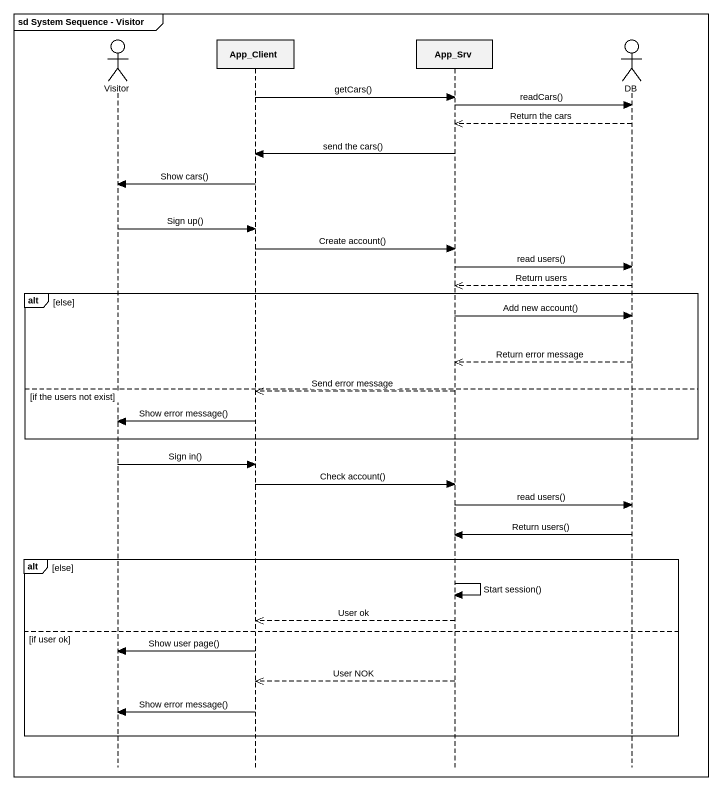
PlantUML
@startuml
mainframe sd System Sequence - Visitor
hide footbox
actor Visitor
participant App_Client
participant App_Srv
actor DB

App_Client -> App_Srv : getCars()
App_Srv -> DB : readCars()
DB -->> App_Srv : Return the cars
App_Srv -> App_Client : send the cars()
App_Client -> Visitor : Show cars()
Visitor -> App_Client : Sign up()
App_Client -> App_Srv : Create account()
App_Srv -> DB : read users()
DB -->> App_Srv : Return users
alt else
  App_Srv -> DB : Add new account()
  DB -->> App_Srv : Return error message
else if the users not exist
  App_Srv -->> App_Client : Send error message
  App_Client -> Visitor : Show error message()
end
Visitor -> App_Client : Sign in()
App_Client -> App_Srv : Check account()
App_Srv -> DB : read users()
DB -> App_Srv : Return users()
alt else
  App_Srv -> App_Srv : Start session()
  App_Srv -->> App_Client : User ok
else if user ok
  App_Client -> Visitor : Show user page()
  App_Srv -->> App_Client : User NOK
  App_Client -> Visitor : Show error message()
end
@enduml
